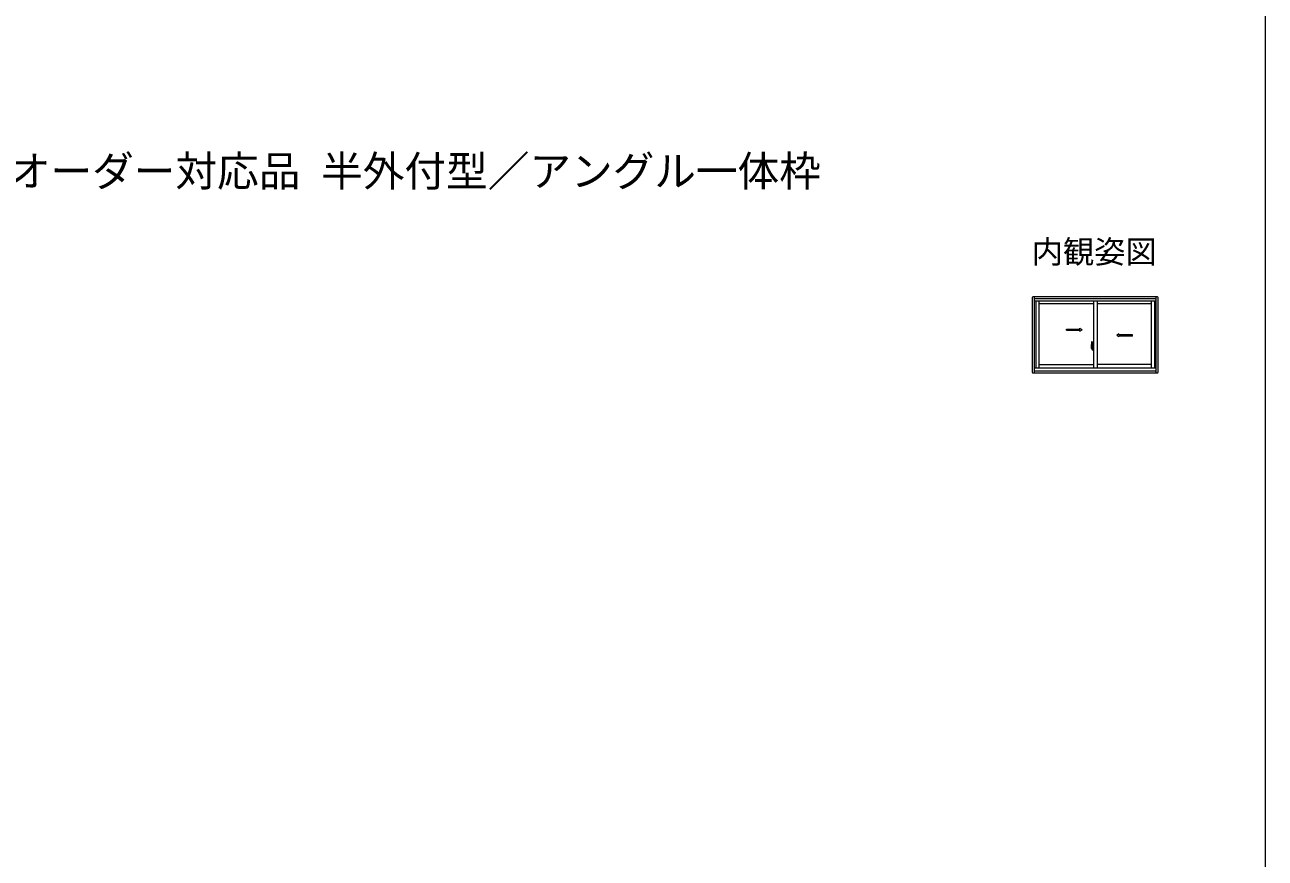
# Model space of a CAD drawing. Units: millimetres, scale not verified. Extents: x -693 to 693, y -1120 to 1122.
# Drawn here: x -141 to 693, y -560 to 1 of the extents above; entities that cross this region are included whole.
import ezdxf
from ezdxf.enums import TextEntityAlignment as Align

# ---------------------------------------------------------------- set-up
doc = ezdxf.new("R2010")
doc.units = ezdxf.units.MM
doc.header["$LTSCALE"] = 4
doc.linetypes.add('DASHED3', pattern=[4, 3, -1])
doc.layers.add('0-0_0', color=7, linetype='Continuous', lineweight=9)
doc.layers.add('0-6_YKK_D', color=4, linetype='Continuous', lineweight=9)
doc.layers.add('0-1_USER1', color=3, linetype='Continuous')
doc.styles.add('ＭＳ ゴシック', font='')
doc.styles.get('ＭＳ ゴシック').set_extended_font_data('MS Gothic')

msp = doc.modelspace()

# ---------------------------------------------------------------- linework, layer by layer
at = {"layer": '0-0_0'}
msp.add_line((693, 1064), (693, -1120), dxfattribs=at)
at = {"layer": '0-6_YKK_D'}
for p, q in [((536.366, -182.561), (536.366, -232.711)), ((620.566, -182.061), (536.866, -182.061)), ((537.716, -182.061), (537.716, -233.211)), ((619.716, -183.311), (537.716, -183.311)), ((619.716, -233.211), (619.716, -182.061)), ((621.066, -232.711), (621.066, -182.561)), ((619.716, -184.811), (537.716, -184.811)), ((538.716, -184.811), (538.716, -229.811)), ((540.816, -184.811), (540.816, -229.811)), ((577.466, -186.761), (540.816, -186.761)), ((577.466, -184.811), (577.466, -229.811)), ((579.966, -184.811), (579.966, -229.811)), ((616.616, -186.761), (579.966, -186.761)), ((616.616, -229.811), (616.616, -184.811)), ((618.716, -229.811), (618.716, -184.811)), ((559.307, -203.732), (568.474, -203.731)), ((559.308, -204.482), (559.308, -203.732)), ((559.308, -204.482), (568.475, -204.481)), ((568.474, -203.731), (568.474, -203.106)), ((568.474, -203.106), (569.974, -204.106)), ((568.475, -205.106), (569.974, -204.106)), ((568.475, -205.106), (568.475, -204.481)), ((577.466, -207.411), (577.466, -210.911)), ((594.695, -206.983), (593.195, -207.983)), ((594.695, -208.983), (593.195, -207.983)), ((594.695, -207.608), (594.695, -206.983)), ((603.763, -207.608), (594.695, -207.608)), ((594.695, -208.983), (594.695, -208.358)), ((603.762, -208.358), (594.695, -208.358)), ((603.762, -208.358), (603.762, -207.608)), ((575.985, -216.154), (577.64, -216.154)), ((576.066, -215.424), (576.066, -216.641)), ((576.114, -216.691), (576.321, -216.698)), ((576.309, -212.169), (576.74, -212.154)), ((576.321, -216.526), (576.321, -216.698)), ((576.536, -216.526), (576.321, -216.526)), ((576.356, -216.595), (576.321, -216.595)), ((576.356, -216.643), (576.591, -216.643)), ((576.356, -216.773), (576.356, -216.643)), ((576.356, -216.789), (576.356, -216.773)), ((576.356, -216.789), (576.645, -216.789)), ((576.536, -216.519), (576.536, -216.554)), ((576.576, -216.519), (576.536, -216.519)), ((576.576, -215.736), (576.576, -216.554)), ((576.751, -215.736), (576.576, -215.736)), ((576.591, -216.067), (576.576, -216.067)), ((576.591, -216.181), (576.591, -215.983)), ((576.591, -216.181), (576.691, -216.181)), ((576.591, -216.181), (576.591, -216.181)), ((576.591, -216.255), (576.591, -216.181)), ((576.591, -216.255), (576.691, -216.255)), ((576.591, -216.301), (576.591, -216.255)), ((576.591, -216.301), (576.691, -216.301)), ((576.591, -216.495), (576.591, -216.301)), ((576.591, -216.495), (576.691, -216.495)), ((576.591, -216.549), (576.591, -216.495)), ((576.591, -216.549), (576.691, -216.549)), ((576.591, -216.554), (576.591, -216.549)), ((576.691, -215.564), (576.691, -215.514)), ((576.691, -215.736), (576.691, -215.958)), ((576.691, -215.736), (576.691, -215.958)), ((576.766, -215.854), (576.691, -215.854)), ((576.691, -216.181), (576.691, -216.979)), ((576.861, -216.181), (576.691, -216.181)), ((576.691, -216.181), (576.691, -216.181)), ((576.691, -216.255), (576.691, -216.181)), ((576.691, -216.301), (576.691, -216.255)), ((576.691, -216.495), (576.691, -216.301)), ((576.691, -216.549), (576.691, -216.495)), ((576.691, -216.554), (576.691, -216.549)), ((576.691, -216.554), (576.691, -216.684)), ((576.691, -216.684), (576.691, -216.697)), ((576.691, -216.697), (576.691, -216.748)), ((576.751, -215.439), (576.751, -215.736)), ((576.766, -215.439), (576.751, -215.439)), ((576.766, -212.179), (576.766, -215.439)), ((576.766, -215.399), (576.766, -215.958)), ((576.766, -215.958), (576.766, -215.605)), ((576.766, -215.896), (576.766, -215.661)), ((576.766, -216.181), (576.766, -216.979)), ((576.766, -216.702), (576.766, -216.181)), ((576.791, -215.58), (576.891, -215.579)), ((576.891, -216.729), (576.791, -216.727)), ((576.891, -214.474), (576.891, -215.379)), ((577.016, -215.379), (576.891, -215.379)), ((576.891, -215.746), (576.891, -215.433)), ((576.891, -216.874), (576.891, -216.561)), ((577.041, -215.404), (576.915, -215.408)), ((576.916, -215.404), (576.916, -215.379)), ((577.041, -215.404), (576.916, -215.404)), ((576.939, -215.819), (576.939, -216.488)), ((577.016, -214.424), (576.941, -214.424)), ((576.951, -215.82), (576.951, -216.837)), ((577.436, -215.78), (576.976, -215.796)), ((577.016, -214.424), (577.016, -215.379)), ((577.016, -214.449), (577.041, -214.449)), ((577.041, -214.418), (577.466, -214.404)), ((577.041, -214.418), (577.041, -215.404)), ((577.041, -214.449), (577.041, -215.404)), ((577.121, -215.664), (577.121, -215.734)), ((577.306, -215.639), (577.146, -215.639)), ((577.146, -215.759), (577.306, -215.759)), ((577.331, -215.664), (577.331, -215.734)), ((577.451, -215.794), (577.451, -216.863)), ((577.451, -215.794), (577.451, -215.8)), ((577.466, -216.016), (577.451, -216.016)), ((577.466, -216.341), (577.451, -216.341)), ((576.466, -217.042), (576.466, -217.092)), ((576.654, -217.092), (576.466, -217.092)), ((576.491, -217.017), (576.654, -217.017)), ((576.891, -217.834), (576.891, -216.929)), ((577.016, -216.929), (576.891, -216.929)), ((577.041, -216.904), (576.915, -216.899)), ((576.916, -216.904), (576.916, -216.929)), ((577.041, -216.904), (576.916, -216.904)), ((577.016, -217.884), (576.941, -217.884)), ((576.976, -216.861), (577.436, -216.877)), ((577.016, -217.884), (577.016, -216.929)), ((577.016, -217.859), (577.041, -217.859)), ((577.041, -217.859), (577.041, -216.904)), ((577.041, -216.904), (577.041, -217.889)), ((577.041, -217.889), (577.466, -217.904)), ((536.866, -233.211), (620.566, -233.211)), ((537.716, -229.811), (619.716, -229.811)), ((537.716, -231.811), (619.716, -231.811)), ((540.816, -227.511), (577.466, -227.511)), ((616.616, -227.511), (579.966, -227.511))]:
    msp.add_line(p, q, dxfattribs=at)
at = {"layer": '0-6_YKK_D', "linetype": 'DASHED3'}
for p, q in [((576.654, -215.286), (576.266, -215.286)), ((576.266, -216.346), (576.266, -215.286)), ((576.266, -216.349), (576.266, -216.346)), ((576.267, -216.396), (576.266, -216.349)), ((576.267, -216.385), (576.266, -216.349)), ((576.291, -215.359), (576.654, -215.359)), ((576.291, -216.338), (576.291, -215.359)), ((576.691, -215.396), (576.691, -215.736))]:
    msp.add_line(p, q, dxfattribs=at)
at = {"layer": '0-6_YKK_D'}
for points in [[(576.356, -216.643), (576.356, -216.554), (576.591, -216.554), (576.691, -216.554)], [(576.688, -216.764), (576.685, -216.77), (576.681, -216.776), (576.67, -216.784), (576.654, -216.788), (576.637, -216.789), (576.626, -216.787), (576.615, -216.784), (576.591, -216.774), (576.591, -216.773)], [(576.691, -215.958), (576.861, -215.958), (576.861, -216.156)], [(576.691, -216.156), (576.861, -216.156), (576.861, -216.181)], [(576.939, -215.819), (576.939, -215.819), (576.93, -215.818), (576.92, -215.812), (576.908, -215.8), (576.895, -215.773), (576.891, -215.746)], [(576.891, -216.561), (576.892, -216.553), (576.899, -216.524), (576.906, -216.511), (576.915, -216.499), (576.924, -216.493), (576.934, -216.489), (576.939, -216.488)], [(576.466, -217.092), (576.444, -217.061), (576.434, -217.045)]]:
    msp.add_lwpolyline(points, dxfattribs=at)
for centre, radius, start, end in [((536.866, -182.561), 0.5, 90, 180), ((620.566, -182.561), 0.5, 0, 90), ((603.316, -215.467), 27.25, 173.14342, 179.90918), ((576.116, -216.641), 0.05, 180, 268), ((576.311, -212.219), 0.05, 92, 173.14342), ((577.215, -216.485), 0.933, 188.62914, 193.1575), ((577.574, -216.407), 1.307, 192.85144, 209.23122), ((577.215, -216.485), 0.933, 193.1575, 216.63292), ((577.177, -216.465), 0.88, 189.9821, 192.05297), ((577.177, -216.465), 0.88, 192.05297, 218.82619), ((576.596, -216.548), 0.095, 266.91231, 356.7406), ((576.741, -212.179), 0.025, 0, 92), ((576.791, -215.605), 0.025, 91, 180), ((576.791, -216.702), 0.025, 180, 269.00002), ((576.941, -214.474), 0.05, 90, 180), ((576.916, -215.433), 0.025, 91.99999, 180), ((576.976, -215.821), 0.0254, 88.99206, 157.90245), ((576.976, -216.836), 0.0256, 202.43823, 270.66726), ((577.146, -215.664), 0.025, 90, 180), ((577.146, -215.734), 0.025, 180, 270), ((577.306, -215.664), 0.025, 0, 90), ((577.306, -215.734), 0.025, 270, 0), ((576.491, -217.042), 0.025, 90, 180), ((576.654, -216.979), 0.0375, 270, 0), ((576.654, -216.979), 0.113, 270, 0), ((576.916, -216.874), 0.025, 180, 268.00001), ((576.941, -217.834), 0.05, 180, 270), ((536.866, -232.711), 0.5, 180, 270), ((620.566, -232.711), 0.5, 270, 0)]:
    msp.add_arc(centre, radius, start, end, dxfattribs=at)
at = {"layer": '0-6_YKK_D', "linetype": 'DASHED3'}
for centre, radius, start, end in [((576.291, -215.334), 0.025, 180, 270), ((577.743, -216.348), 1.476, 179.91894, 190.81318), ((577.574, -216.407), 1.307, 179.5362, 192.85144), ((577.763, -216.379), 1.472, 178.42075, 189.33089), ((576.654, -215.399), 0.113, 0, 90), ((576.654, -215.396), 0.0375, 0, 90)]:
    msp.add_arc(centre, radius, start, end, dxfattribs=at)
at = {"layer": '0-6_YKK_D'}
for centre, major_axis, ratio, start_param, end_param in [((576.691, -215.983), (0.1, 0), 0.251336, 1.5707963, 3.1415927), ((576.691, -216.181), (0.1, 0), 0.251336, 1.5707963, 3.1415927), ((576.591, -216.748), (0.1, 0), 0.637322, 6.0305051, 6.2831853), ((576.976, -215.82), (-0.0236, 0.0086), 0.995692, 6.2803203, 6.6313047), ((576.976, -216.837), (-0.0236, -0.0086), 0.995692, 5.9350659, 6.2860503), ((577.436, -215.795), (0.0106, 0.011), 0.965668, 5.4977978, 7.1034794), ((577.436, -216.862), (-0.0106, 0.011), 0.965668, 2.3212985, 3.9269802)]:
    msp.add_ellipse(centre, major_axis=major_axis, ratio=ratio, start_param=start_param, end_param=end_param, dxfattribs=at)

# ---------------------------------------------------------------- texts
at = {"layer": '0-1_USER1', "style": 'ＭＳ ゴシック'}
for s, height, p in [('■引違い窓 窓タイプ クレセントダウンオーダー対応品 半外付型／アングル一体枠 ', 20.53, (-655.755, -113.877)), ('内観姿図', 15.4, (536.023, -164.032))]:
    msp.add_text(s, height=height, dxfattribs=at).set_placement(p, align=Align.BOTTOM_LEFT)

doc.saveas('drawing.dxf')
